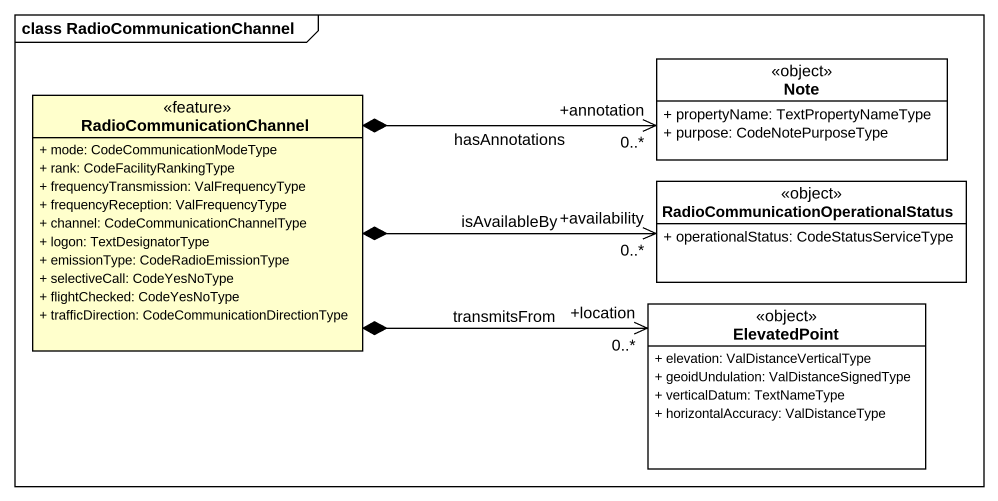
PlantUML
@startuml
mainframe class RadioCommunicationChannel
hide circle
hide empty members
skinparam classAttributeIconSize 0
class "Note" as Note_ <<object>> #FFFFFF {
  + propertyName: TextPropertyNameType
  + purpose: CodeNotePurposeType
}
class RadioCommunicationChannel <<feature>> {
  + mode: CodeCommunicationModeType
  + rank: CodeFacilityRankingType
  + frequencyTransmission: ValFrequencyType
  + frequencyReception: ValFrequencyType
  + channel: CodeCommunicationChannelType
  + logon: TextDesignatorType
  + emissionType: CodeRadioEmissionType
  + selectiveCall: CodeYesNoType
  + flightChecked: CodeYesNoType
  + trafficDirection: CodeCommunicationDirectionType
}
class "RadioCommunicationOperationalStatus" as RadioCommunicationOperationa <<object>> #FFFFFF {
  + operationalStatus: CodeStatusServiceType
}
class ElevatedPoint <<object>> #FFFFFF {
  + elevation: ValDistanceVerticalType
  + geoidUndulation: ValDistanceSignedType
  + verticalDatum: TextNameType
  + horizontalAccuracy: ValDistanceType
}
RadioCommunicationChannel *-right-> "+annotation\n0..*" Note_ : hasAnnotations
RadioCommunicationChannel *-right-> "+availability\n0..*" RadioCommunicationOperationa : isAvailableBy
RadioCommunicationChannel *-right-> "+location\n0..*" ElevatedPoint : transmitsFrom
@enduml
